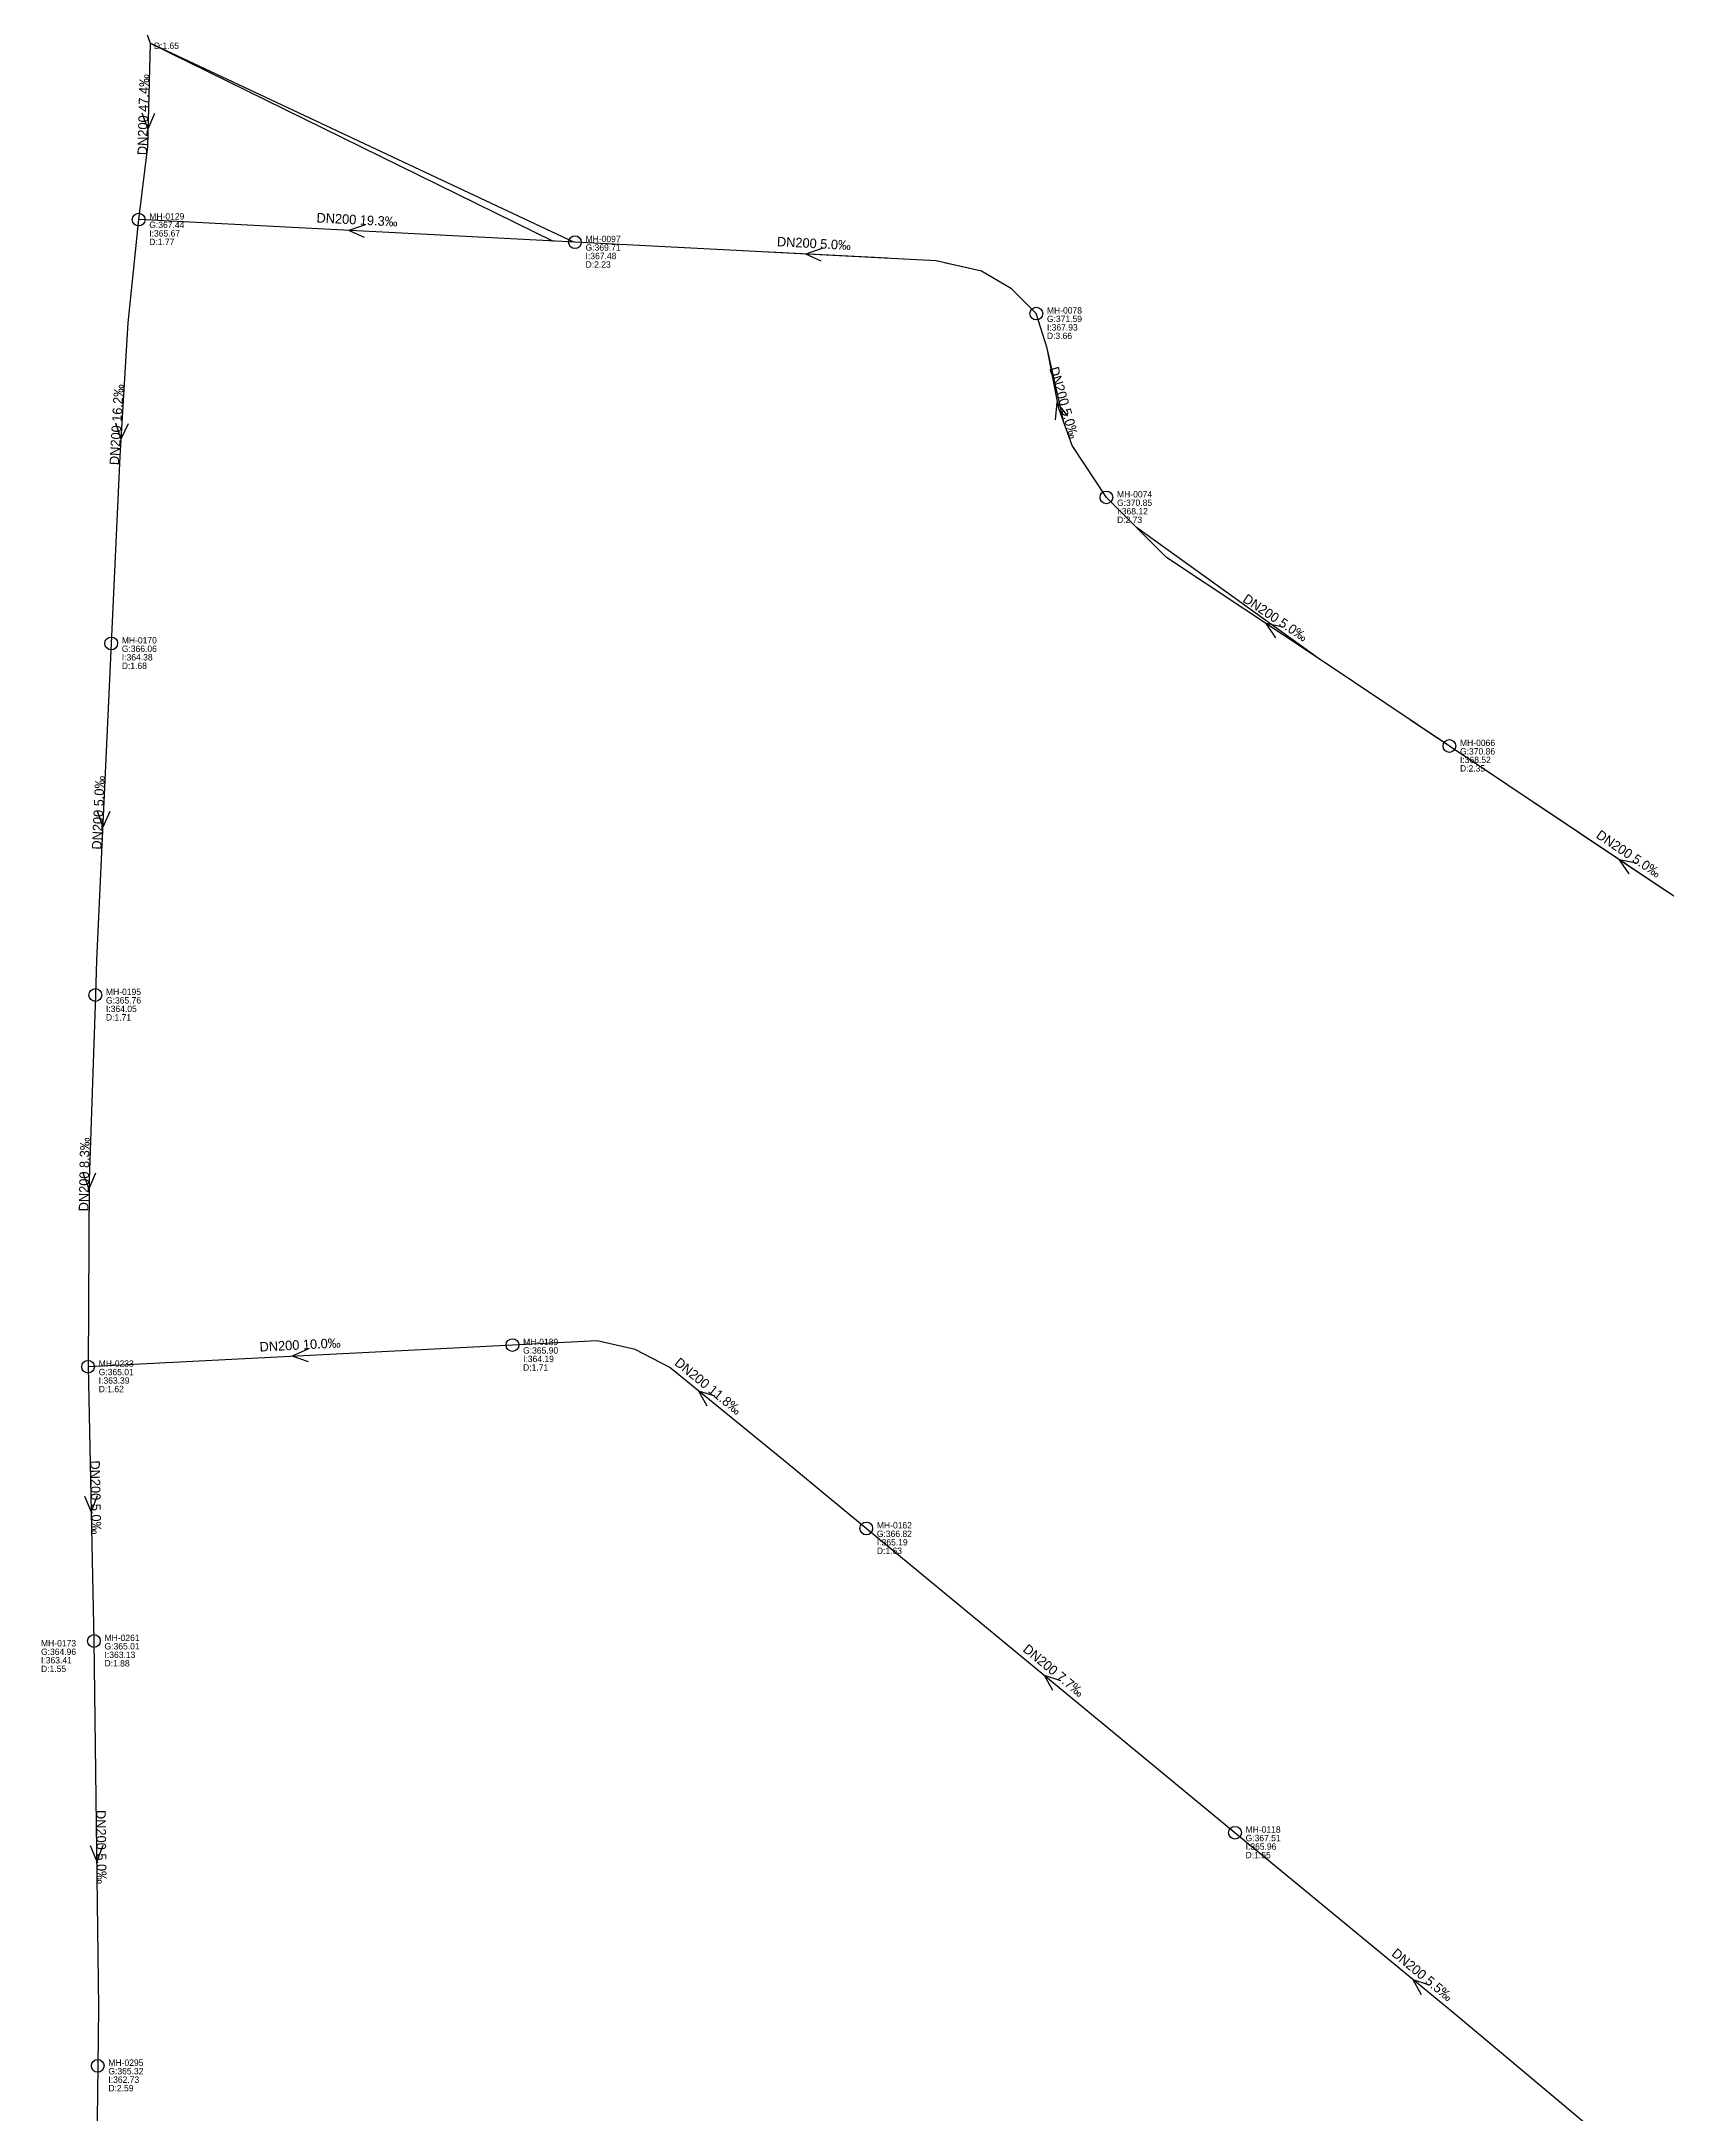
# Model space of a CAD drawing. Header units: metres. Extents: x 449901 to 451990, y 2566737 to 2570846.
# Drawn here: x 450765 to 451071.1, y 2570134.8 to 2570525.1 of the extents above; entities that cross this region are included whole.
import ezdxf
from ezdxf.enums import TextEntityAlignment as Align

# ---------------------------------------------------------------- set-up
doc = ezdxf.new("R2010")
doc.units = ezdxf.units.M
for name, color, linetype in [('SEW-LABEL', 2, 'Continuous'), ('SEW-MH', 7, 'Continuous'), ('SEW-MH-LABEL', 8, 'Continuous'), ('SEW-PIPE-DN200', 3, 'Continuous'), ('SEW-RIDER', 8, 'Continuous')]:
    doc.layers.add(name, color=color, linetype=linetype)

msp = doc.modelspace()

# ---------------------------------------------------------------- linework, layer by layer
at = {"layer": 'SEW-LABEL'}
for p, q in [((450783.91, 2570511.62), (450785.03, 2570508.59)), ((450786.31, 2570511.55), (450785.03, 2570508.59)), ((450825.94, 2570490.55), (450822.88, 2570489.51)), ((450825.81, 2570488.16), (450822.88, 2570489.51)), ((450911.95, 2570486.1), (450908.89, 2570485.05)), ((450911.83, 2570483.7), (450908.89, 2570485.05)), ((450955.94, 2570453.87), (450956.26, 2570457.09)), ((450958.25, 2570454.54), (450956.26, 2570457.09)), ((450778.94, 2570453.27), (450779.96, 2570450.21)), ((450781.33, 2570453.13), (450779.96, 2570450.21)), ((450997.4, 2570412.82), (450995.56, 2570415.48)), ((450998.72, 2570414.81), (450995.56, 2570415.48)), ((450775.48, 2570380.21), (450776.54, 2570377.16)), ((450777.88, 2570380.1), (450776.54, 2570377.16)), ((451063.91, 2570368.37), (451062.08, 2570371.04)), ((451065.24, 2570370.37), (451062.08, 2570371.04)), ((450772.79, 2570312.1), (450773.94, 2570309.08)), ((450775.19, 2570312.05), (450773.94, 2570309.08)), ((450815.18, 2570278.89), (450812.24, 2570277.54)), ((450815.3, 2570276.49), (450812.24, 2570277.54)), ((450890.36, 2570268.15), (450888.8, 2570270.97)), ((450891.88, 2570270.01), (450888.8, 2570270.97)), ((450773.11, 2570251.24), (450774.37, 2570248.27)), ((450775.51, 2570251.29), (450774.37, 2570248.27)), ((450955.39, 2570214.61), (450953.84, 2570217.45)), ((450956.92, 2570216.46), (450953.84, 2570217.45)), ((450776.57, 2570185.47), (450775.41, 2570182.46)), ((450774.17, 2570185.44), (450775.41, 2570182.46)), ((451024.81, 2570157.33), (451023.26, 2570160.16)), ((451026.33, 2570159.18), (451023.26, 2570160.16))]:
    msp.add_line(p, q, dxfattribs=at)
at = {"layer": 'SEW-MH'}
for centre in [(450783.31, 2570491.56), (450865.45, 2570487.3), (450952.31, 2570473.86), (450965.51, 2570439.24), (450778.14, 2570411.75), (451030.08, 2570392.44), (450775.16, 2570345.56), (450853.69, 2570279.65), (450773.79, 2570275.58), (450920.29, 2570245.13), (450774.89, 2570223.95), (450989.71, 2570187.85), (450775.61, 2570143.96)]:
    msp.add_circle(centre, 1.2, dxfattribs=at)
at = {"layer": 'SEW-PIPE-DN200'}
for points in [[(450784.17, 2570528.49), (450785.46, 2570524.79), (450784.95, 2570505.32), (450783.31, 2570491.56)], [(450783.31, 2570491.56), (450781.25, 2570472.11), (450779.77, 2570447.01), (450778.14, 2570411.75)], [(450865.45, 2570487.3), (450783.31, 2570491.56)], [(450952.31, 2570473.86), (450952.31, 2570473.86), (450947.66, 2570478.52), (450941.97, 2570481.83), (450933.43, 2570483.78), (450865.45, 2570487.3)], [(450965.51, 2570439.24), (450965.51, 2570439.24), (450959.07, 2570449), (450956.55, 2570456.01), (450954.37, 2570467.34), (450952.31, 2570473.86)], [(451030.08, 2570392.44), (451006.13, 2570408.45), (450976.83, 2570427.93), (450965.51, 2570439.24)], [(450778.14, 2570411.75), (450775.39, 2570352.15), (450775.16, 2570345.56)], [(451096.58, 2570347.97), (451030.08, 2570392.44)], [(450775.16, 2570345.56), (450773.97, 2570310.74), (450773.79, 2570275.58)], [(450853.69, 2570279.65), (450773.79, 2570275.58)], [(450920.29, 2570245.13), (450905.43, 2570257.4), (450883.32, 2570275.45), (450876.78, 2570278.83), (450869.61, 2570280.46), (450853.69, 2570279.65)], [(450773.79, 2570275.58), (450774.89, 2570223.95)], [(450989.71, 2570187.85), (450920.29, 2570245.13)], [(450774.89, 2570223.95), (450775.75, 2570154.85), (450775.61, 2570143.96)], [(451058.94, 2570130.34), (451031.36, 2570153.48), (450989.71, 2570187.85)], [(450775.61, 2570143.96), (450774.62, 2570063.97)]]:
    msp.add_lwpolyline(points, dxfattribs=at)
at = {"layer": 'SEW-RIDER'}
for points in [[(450865.26, 2570487.31), (450785.46, 2570524.79), (450861.36, 2570487.52)], [(450924.27, 2570484.26), (450903.3, 2570485.34), (450902.14, 2570485.4)], [(450933.97, 2570483.66), (450933.43, 2570483.78), (450932.34, 2570483.84)], [(450947.66, 2570478.52), (450941.97, 2570481.83), (450935.04, 2570483.41)], [(450952.31, 2570473.86), (450950.54, 2570475.63), (450947.66, 2570478.52)], [(450952.31, 2570473.86), (450952.31, 2570473.86), (450952.31, 2570473.86)], [(450957.48, 2570453.41), (450954.37, 2570467.34)], [(451005.83, 2570408.65), (450971.17, 2570433.58)], [(451028.21, 2570393.68), (451022.85, 2570397.27), (451022.72, 2570397.36)], [(451054.46, 2570376.13), (451051.02, 2570378.44), (451036.15, 2570388.38)], [(451071.08, 2570365.02), (451054.59, 2570376.05), (451054.47, 2570376.12)]]:
    msp.add_lwpolyline(points, dxfattribs=at)

# ---------------------------------------------------------------- texts
at = {"layer": 'SEW-LABEL'}
for s, rotation, p in [('DN200 47.4‰', 88.5022, (450785.07, 2570511.29)), ('DN200 19.3‰', 357.034, (450824.38, 2570490.63)), ('DN200 5.0‰', 357.034, (450910.39, 2570486.17)), ('DN200 5.0‰', 286.1989, (450956.68, 2570456.85)), ('DN200 16.2‰', 86.6293, (450780.05, 2570452.9)), ('DN200 5.0‰', 326.3841, (450996.81, 2570415.85)), ('DN200 5.0‰', 87.3541, (450776.61, 2570379.85)), ('DN200 5.0‰', 326.2297, (451063.33, 2570371.4)), ('DN200 8.3‰', 88.9428, (450773.96, 2570311.78)), ('DN200 10.0‰', 2.9186, (450813.74, 2570278.81)), ('DN200 11.8‰', 320.7719, (450889.96, 2570271.23)), ('DN200 5.0‰', -88.7827, (450774.34, 2570250.96)), ('DN200 7.7‰', 320.47, (450955, 2570217.69)), ('DN200 5.0‰', -89.2843, (450775.39, 2570185.16)), ('DN200 5.5‰', 320.47, (451024.41, 2570160.41))]:
    msp.add_text(s, height=1.8, rotation=rotation, dxfattribs=at).set_placement(p, align=Align.CENTER)
at = {"layer": 'SEW-MH-LABEL'}
for s, p in [('D:1.65', (450786.17, 2570523.69)), ('G:367.44', (450785.31, 2570489.96)), ('MH-0129', (450785.31, 2570491.56)), ('D:1.77', (450785.31, 2570486.76)), ('I:365.67', (450785.31, 2570488.36)), ('G:369.71', (450867.45, 2570485.7)), ('MH-0097', (450867.45, 2570487.3)), ('D:2.23', (450867.45, 2570482.5)), ('I:367.48', (450867.45, 2570484.1)), ('MH-0078', (450954.31, 2570473.86)), ('G:371.59', (450954.31, 2570472.26)), ('I:367.93', (450954.31, 2570470.66)), ('D:3.66', (450954.31, 2570469.06)), ('MH-0074', (450967.51, 2570439.24)), ('G:370.85', (450967.51, 2570437.64)), ('D:2.73', (450967.51, 2570434.44)), ('I:368.12', (450967.51, 2570436.04)), ('MH-0170', (450780.14, 2570411.75)), ('G:366.06', (450780.14, 2570410.15)), ('D:1.68', (450780.14, 2570406.95)), ('I:364.38', (450780.14, 2570408.55)), ('MH-0066', (451032.08, 2570392.44)), ('G:370.86', (451032.08, 2570390.84)), ('D:2.35', (451032.08, 2570387.64)), ('I:368.52', (451032.08, 2570389.24)), ('MH-0195', (450777.16, 2570345.56)), ('G:365.76', (450777.16, 2570343.96)), ('D:1.71', (450777.16, 2570340.76)), ('I:364.05', (450777.16, 2570342.36)), ('G:365.90', (450855.69, 2570278.05)), ('MH-0189', (450855.69, 2570279.65)), ('MH-0233', (450775.79, 2570275.58)), ('D:1.71', (450855.69, 2570274.85)), ('I:364.19', (450855.69, 2570276.45)), ('G:365.01', (450775.79, 2570273.98)), ('D:1.62', (450775.79, 2570270.78)), ('I:363.39', (450775.79, 2570272.38)), ('G:366.82', (450922.29, 2570243.53)), ('MH-0162', (450922.29, 2570245.13)), ('D:1.63', (450922.29, 2570240.33)), ('I:365.19', (450922.29, 2570241.93)), ('MH-0261', (450776.89, 2570223.95)), ('G:364.96', (450764.93, 2570221.32)), ('MH-0173', (450764.93, 2570222.92)), ('I:363.41', (450764.93, 2570219.72)), ('G:365.01', (450776.89, 2570222.35)), ('I:363.13', (450776.89, 2570220.75)), ('D:1.55', (450764.93, 2570218.12)), ('D:1.88', (450776.89, 2570219.15)), ('G:367.51', (450991.71, 2570186.25)), ('MH-0118', (450991.71, 2570187.85)), ('I:365.96', (450991.71, 2570184.65)), ('D:1.55', (450991.71, 2570183.05)), ('G:365.32', (450777.61, 2570142.36)), ('MH-0295', (450777.61, 2570143.96)), ('D:2.59', (450777.61, 2570139.16)), ('I:362.73', (450777.61, 2570140.76))]:
    msp.add_text(s, height=1.2, dxfattribs=at).set_placement(p)

doc.saveas('drawing.dxf')
